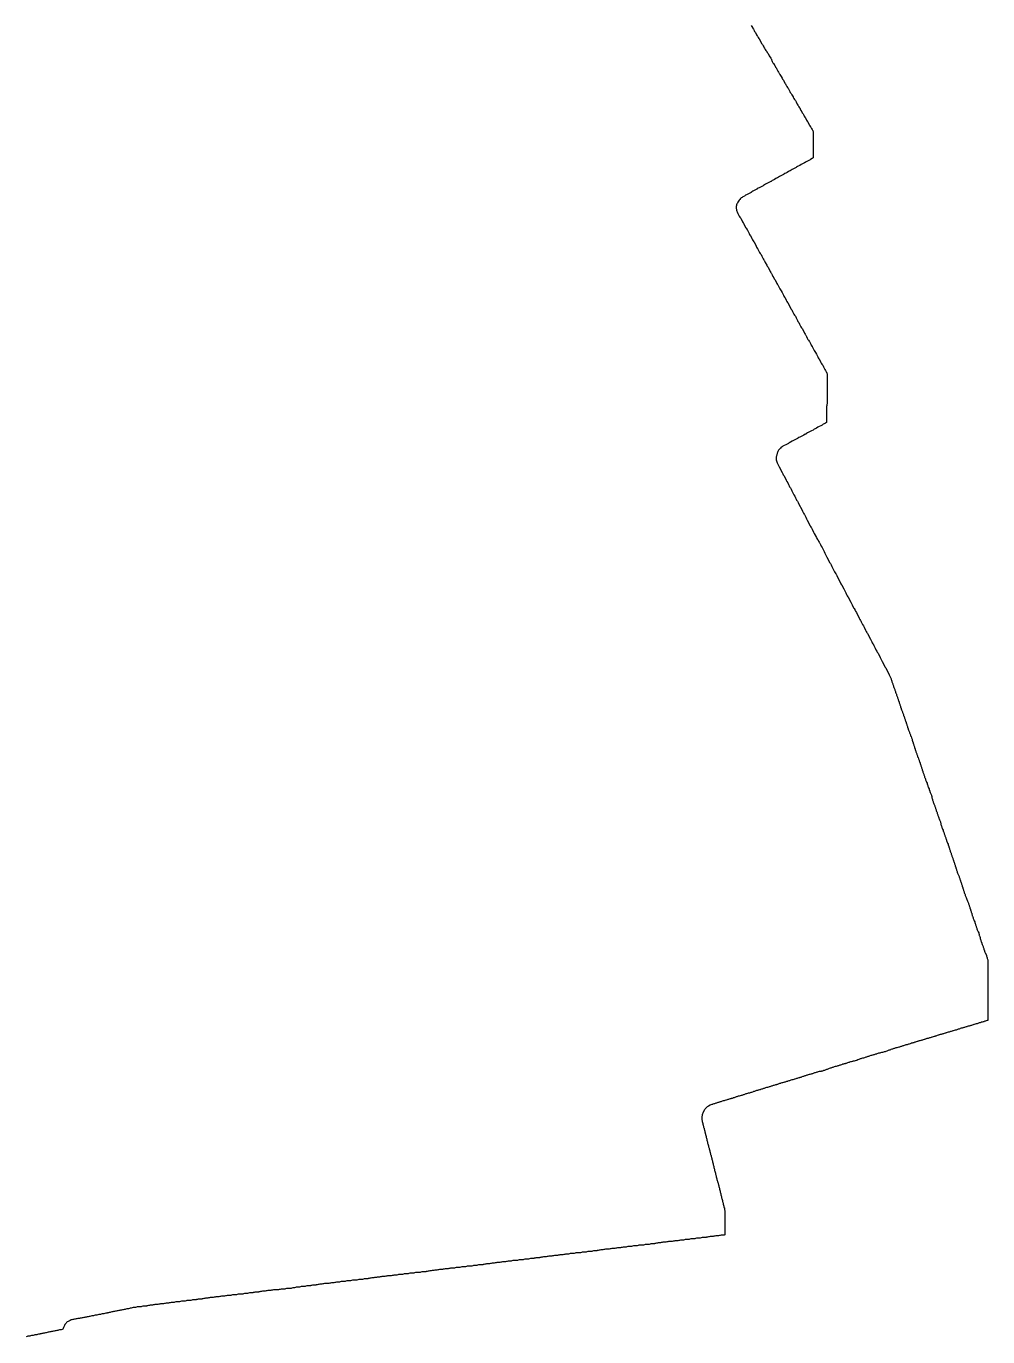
# Model space of a CAD drawing. Header units: metres. Extents: x 645448 to 751671, y 165005 to 309238.
# Drawn here: x 701949 to 751671, y 169319 to 237122 of the extents above; entities that cross this region are included whole.
import ezdxf

# ---------------------------------------------------------------- set-up
doc = ezdxf.new("R2010")
doc.units = ezdxf.units.M
doc.layers.add('alpha_boundary_shrunk', color=7, linetype='Continuous')

msp = doc.modelspace()

# ---------------------------------------------------------------- linework, layer by layer
at = {"layer": 'alpha_boundary_shrunk', "color": 1}
msp.add_lwpolyline([(739439, 237152), (739466, 237105), (739497, 237062), (739509, 237048), (739512, 237043), (739548, 236970), (739584, 236898), (739611, 236851), (739642, 236808), (739654, 236795), (739693, 236717), (739719, 236670), (739751, 236627), (739763, 236613), (739765, 236608), (739802, 236536), (739828, 236489), (739860, 236446), (739872, 236432), (739947, 236282), (739973, 236235), (740004, 236192), (740016, 236179), (740019, 236173), (740055, 236101), (740082, 236054), (740113, 236011), (740125, 235997), (740128, 235992), (740164, 235920), (740191, 235873), (740222, 235830), (740234, 235816), (740237, 235811), (740263, 235764), (740294, 235721), (740306, 235708), (740309, 235702), (740345, 235630), (740372, 235583), (740403, 235540), (740415, 235526), (740418, 235521), (740444, 235474), (740476, 235431), (740486, 235419), (740493, 235390), (740508, 235346), (740526, 235304), (740563, 235231), (740589, 235185), (740620, 235141), (740632, 235128), (740635, 235122), (740671, 235050), (740698, 235003), (740729, 234960), (740741, 234947), (740744, 234941), (740780, 234869), (740816, 234796), (740843, 234750), (740874, 234706), (740886, 234693), (740925, 234615), (740952, 234569), (740983, 234525), (740995, 234512), (741034, 234434), (741060, 234387), (741092, 234344), (741104, 234331), (741106, 234325), (741179, 234180), (741205, 234134), (741236, 234090), (741248, 234077), (741251, 234072), (741287, 233999), (741314, 233953), (741345, 233909), (741357, 233896), (741360, 233890), (741396, 233818), (741432, 233745), (741459, 233699), (741490, 233655), (741502, 233642), (741505, 233637), (741541, 233564), (741568, 233518), (741599, 233474), (741611, 233461), (741613, 233456), (741650, 233383), (741676, 233337), (741708, 233293), (741720, 233280), (741722, 233274), (741758, 233202), (741795, 233129), (741821, 233083), (741853, 233039), (741864, 233026), (741867, 233021), (741903, 232948), (741930, 232902), (741961, 232858), (741973, 232845), (742012, 232767), (742048, 232695), (742075, 232648), (742106, 232605), (742118, 232591), (742157, 232513), (742184, 232467), (742215, 232423), (742227, 232410), (742302, 232260), (742328, 232213), (742360, 232170), (742372, 232156), (742447, 232006), (742473, 231960), (742505, 231916), (742517, 231903), (742519, 231897), (742556, 231825), (742582, 231778), (742613, 231735), (742625, 231722), (742628, 231716), (742648, 231677), (742648, 230310), (742598, 230285), (742551, 230259), (742508, 230228), (742495, 230216), (742489, 230213), (742417, 230177), (742344, 230140), (742272, 230104), (742225, 230078), (742182, 230046), (742169, 230034), (742163, 230032), (742091, 229996), (742018, 229959), (741946, 229923), (741873, 229887), (741827, 229860), (741783, 229829), (741770, 229817), (741765, 229814), (741692, 229778), (741620, 229742), (741547, 229706), (741501, 229679), (741457, 229648), (741444, 229636), (741438, 229633), (741366, 229597), (741294, 229561), (741221, 229524), (741174, 229498), (741131, 229467), (741118, 229455), (741112, 229452), (741040, 229416), (740967, 229380), (740895, 229343), (740848, 229317), (740805, 229285), (740792, 229273), (740786, 229271), (740714, 229235), (740641, 229198), (740569, 229162), (740522, 229136), (740479, 229104), (740465, 229092), (740460, 229090), (740315, 229017), (740243, 228981), (740170, 228945), (740124, 228918), (740080, 228887), (740067, 228875), (740062, 228872), (739989, 228836), (739844, 228763), (739798, 228737), (739754, 228706), (739741, 228694), (739735, 228691), (739663, 228655), (739590, 228619), (739518, 228582), (739471, 228556), (739428, 228524), (739415, 228513), (739409, 228510), (739337, 228474), (739264, 228437), (739192, 228401), (739145, 228375), (739102, 228343), (739088, 228331), (739083, 228329), (739011, 228292), (738966, 228267), (738923, 228237), (738884, 228202), (738849, 228164), (738818, 228123), (738746, 228014), (738721, 227973), (738701, 227930), (738684, 227885), (738672, 227839), (738665, 227791), (738662, 227744), (738663, 227696), (738670, 227649), (738680, 227602), (738695, 227557), (738715, 227513), (738751, 227440), (738823, 227295), (738850, 227249), (738881, 227205), (738893, 227192), (738896, 227187), (738968, 227042), (738995, 226995), (739026, 226952), (739038, 226938), (739041, 226933), (739149, 226716), (739176, 226669), (739207, 226626), (739219, 226612), (739222, 226607), (739258, 226535), (739331, 226390), (739357, 226343), (739388, 226300), (739400, 226286), (739476, 226136), (739512, 226063), (739538, 226017), (739570, 225973), (739582, 225960), (739693, 225737), (739719, 225691), (739751, 225647), (739763, 225634), (739765, 225629), (739802, 225556), (739838, 225484), (739874, 225411), (739901, 225365), (739932, 225321), (739944, 225308), (739983, 225230), (740019, 225158), (740055, 225085), (740082, 225039), (740113, 224995), (740125, 224982), (740128, 224976), (740164, 224904), (740237, 224759), (740263, 224712), (740294, 224669), (740306, 224656), (740309, 224650), (740418, 224433), (740444, 224386), (740476, 224343), (740488, 224329), (740526, 224252), (740563, 224179), (740599, 224107), (740625, 224060), (740657, 224017), (740669, 224003), (740744, 223853), (740770, 223806), (740802, 223763), (740814, 223750), (740816, 223744), (740925, 223527), (740952, 223480), (740983, 223437), (740995, 223424), (741034, 223346), (741070, 223273), (741106, 223201), (741133, 223154), (741164, 223111), (741176, 223097), (741251, 222947), (741287, 222875), (741314, 222828), (741345, 222785), (741357, 222771), (741469, 222549), (741495, 222502), (741526, 222459), (741538, 222445), (741541, 222440), (741577, 222367), (741613, 222295), (741650, 222222), (741676, 222176), (741708, 222132), (741720, 222119), (741758, 222041), (741795, 221969), (741831, 221896), (741857, 221850), (741889, 221806), (741901, 221793), (741903, 221788), (741940, 221715), (742012, 221570), (742039, 221524), (742070, 221480), (742082, 221467), (742085, 221462), (742193, 221244), (742220, 221197), (742251, 221154), (742263, 221141), (742302, 221063), (742338, 220990), (742374, 220918), (742401, 220871), (742432, 220828), (742444, 220815), (742519, 220664), (742546, 220618), (742577, 220574), (742589, 220561), (742592, 220556), (742701, 220338), (742727, 220292), (742758, 220248), (742770, 220235), (742809, 220157), (742846, 220085), (742882, 220012), (742908, 219965), (742940, 219922), (742952, 219909), (743027, 219758), (743063, 219686), (743089, 219639), (743121, 219596), (743133, 219583), (743172, 219505), (743208, 219432), (743244, 219360), (743271, 219313), (743302, 219270), (743314, 219256), (743317, 219251), (743353, 219179), (743372, 219139), (743372, 217596), (743370, 217591), (743355, 217547), (743345, 217501), (743338, 217456), (743336, 217409), (743336, 216613), (743287, 216588), (743214, 216552), (743167, 216525), (743124, 216494), (743111, 216482), (743105, 216480), (743033, 216443), (742960, 216407), (742888, 216371), (742815, 216335), (742743, 216298), (742696, 216272), (742653, 216240), (742640, 216229), (742634, 216226), (742562, 216190), (742489, 216153), (742417, 216117), (742344, 216081), (742298, 216054), (742254, 216023), (742241, 216011), (742236, 216008), (742163, 215972), (742091, 215936), (742018, 215900), (741946, 215864), (741899, 215837), (741856, 215806), (741842, 215794), (741837, 215791), (741765, 215755), (741692, 215719), (741620, 215682), (741547, 215646), (741475, 215610), (741428, 215583), (741385, 215552), (741371, 215540), (741294, 215501), (741221, 215465), (741149, 215429), (741076, 215392), (741030, 215366), (740986, 215335), (740946, 215299), (740910, 215263), (740880, 215229), (740852, 215193), (740828, 215155), (740808, 215115), (740791, 215073), (740778, 215030), (740742, 214885), (740732, 214836), (740728, 214785), (740728, 214735), (740734, 214684), (740744, 214635), (740760, 214587), (740780, 214540), (740816, 214468), (740853, 214395), (740889, 214323), (741034, 214033), (741070, 213961), (741096, 213914), (741128, 213871), (741140, 213857), (741251, 213635), (741287, 213562), (741324, 213490), (741360, 213417), (741396, 213345), (741423, 213298), (741454, 213255), (741466, 213241), (741469, 213236), (741505, 213163), (741541, 213091), (741577, 213019), (741650, 212874), (741686, 212801), (741722, 212729), (741758, 212656), (741785, 212610), (741816, 212566), (741828, 212553), (741831, 212547), (741867, 212475), (741903, 212403), (742048, 212113), (742085, 212040), (742121, 211968), (742147, 211921), (742179, 211878), (742191, 211864), (742266, 211714), (742302, 211642), (742338, 211569), (742483, 211279), (742510, 211233), (742541, 211189), (742553, 211176), (742556, 211170), (742592, 211098), (742664, 210953), (742701, 210881), (742809, 210663), (742836, 210617), (742867, 210573), (742879, 210560), (742918, 210482), (742944, 210435), (742976, 210392), (742988, 210379), (742990, 210373), (743027, 210301), (743063, 210228), (743099, 210156), (743208, 209938), (743244, 209866), (743280, 209794), (743317, 209721), (743353, 209649), (743462, 209431), (743488, 209385), (743519, 209341), (743531, 209328), (743570, 209250), (743606, 209178), (743679, 209033), (743715, 208960), (743751, 208888), (743778, 208841), (743809, 208798), (743821, 208784), (743824, 208779), (743860, 208706), (744078, 208272), (744104, 208225), (744135, 208182), (744147, 208168), (744222, 208018), (744259, 207945), (744331, 207801), (744367, 207728), (744404, 207656), (744430, 207609), (744461, 207566), (744473, 207552), (744585, 207329), (744621, 207257), (744657, 207185), (744730, 207040), (744756, 206993), (744788, 206950), (744800, 206936), (744802, 206931), (744838, 206858), (744875, 206786), (745020, 206496), (745056, 206424), (745082, 206377), (745114, 206334), (745126, 206320), (745128, 206315), (745165, 206242), (745201, 206170), (745237, 206097), (745273, 206025), (745346, 205880), (745382, 205808), (745409, 205761), (745440, 205718), (745452, 205704), (745599, 205409), (745636, 205337), (745672, 205264), (745698, 205217), (745730, 205174), (745742, 205161), (745781, 205083), (745817, 205010), (745853, 204938), (745889, 204865), (745926, 204793), (745952, 204746), (745983, 204703), (745995, 204690), (746107, 204467), (746143, 204394), (746179, 204322), (746215, 204249), (746324, 204032), (746351, 203985), (746382, 203942), (746394, 203929), (746397, 203923), (746578, 203561), (746614, 203488), (746645, 203426), (746653, 203394), (746668, 203350), (746681, 203320), (746689, 203285), (746704, 203241), (746717, 203211), (746725, 203176), (746740, 203132), (746753, 203103), (746762, 203067), (746776, 203024), (746790, 202994), (746798, 202959), (746813, 202915), (746831, 202872), (746863, 202810), (746870, 202778), (746885, 202734), (746898, 202704), (746907, 202669), (746921, 202625), (746935, 202595), (746943, 202560), (746958, 202516), (746971, 202486), (746979, 202451), (746994, 202408), (747007, 202378), (747015, 202343), (747030, 202299), (747043, 202269), (747052, 202234), (747066, 202190), (747080, 202160), (747088, 202125), (747103, 202081), (747116, 202052), (747124, 202017), (747139, 201973), (747152, 201943), (747160, 201908), (747175, 201864), (747188, 201834), (747196, 201799), (747211, 201755), (747230, 201713), (747261, 201650), (747269, 201618), (747284, 201574), (747297, 201544), (747305, 201509), (747320, 201465), (747333, 201436), (747341, 201401), (747356, 201357), (747369, 201327), (747378, 201292), (747392, 201248), (747406, 201218), (747414, 201183), (747429, 201139), (747442, 201110), (747450, 201074), (747465, 201031), (747478, 201001), (747486, 200966), (747501, 200922), (747514, 200892), (747523, 200857), (747537, 200813), (747551, 200783), (747559, 200748), (747574, 200704), (747592, 200662), (747624, 200600), (747631, 200567), (747646, 200523), (747659, 200494), (747668, 200458), (747682, 200415), (747701, 200372), (747732, 200310), (747740, 200277), (747755, 200233), (747759, 200224), (747759, 200223), (747766, 200177), (747776, 200132), (747791, 200088), (747804, 200059), (747812, 200024), (747827, 199980), (747840, 199950), (747849, 199915), (747864, 199871), (747877, 199841), (747885, 199806), (747900, 199762), (747913, 199733), (747921, 199698), (747936, 199654), (747949, 199624), (747957, 199589), (747972, 199545), (747985, 199515), (747994, 199480), (748008, 199436), (748022, 199406), (748030, 199371), (748045, 199327), (748063, 199285), (748095, 199223), (748102, 199190), (748117, 199146), (748130, 199117), (748139, 199082), (748153, 199038), (748167, 199008), (748175, 198973), (748190, 198929), (748203, 198899), (748211, 198864), (748226, 198820), (748239, 198790), (748247, 198755), (748262, 198711), (748275, 198682), (748284, 198647), (748298, 198603), (748312, 198573), (748320, 198538), (748335, 198494), (748348, 198464), (748356, 198429), (748371, 198385), (748384, 198356), (748392, 198321), (748407, 198277), (748420, 198247), (748429, 198212), (748443, 198168), (748456, 198138), (748465, 198103), (748480, 198059), (748498, 198017), (748530, 197954), (748537, 197922), (748552, 197878), (748565, 197848), (748573, 197813), (748588, 197769), (748607, 197727), (748638, 197664), (748646, 197632), (748661, 197588), (748674, 197558), (748682, 197523), (748697, 197479), (748716, 197437), (748747, 197375), (748755, 197342), (748769, 197298), (748772, 197293), (748774, 197252), (748780, 197206), (748791, 197161), (748806, 197117), (748819, 197087), (748827, 197052), (748842, 197008), (748855, 196979), (748863, 196944), (748878, 196900), (748897, 196857), (748928, 196795), (748936, 196762), (748951, 196718), (748964, 196689), (748972, 196654), (748987, 196610), (749000, 196580), (749008, 196545), (749023, 196501), (749036, 196471), (749045, 196436), (749059, 196392), (749072, 196363), (749081, 196328), (749096, 196284), (749109, 196254), (749117, 196219), (749132, 196175), (749145, 196145), (749153, 196110), (749168, 196066), (749187, 196024), (749218, 195961), (749226, 195929), (749240, 195885), (749245, 195875), (749245, 195875), (749251, 195829), (749262, 195784), (749277, 195740), (749290, 195710), (749298, 195675), (749313, 195631), (749332, 195589), (749363, 195526), (749371, 195494), (749385, 195450), (749399, 195420), (749407, 195385), (749422, 195342), (749435, 195312), (749443, 195277), (749458, 195233), (749471, 195203), (749479, 195168), (749494, 195124), (749507, 195094), (749516, 195059), (749530, 195015), (749544, 194986), (749552, 194951), (749567, 194907), (749585, 194864), (749617, 194802), (749624, 194769), (749639, 194726), (749652, 194696), (749661, 194661), (749675, 194617), (749688, 194587), (749697, 194552), (749712, 194508), (749725, 194478), (749733, 194443), (749748, 194399), (749761, 194370), (749769, 194335), (749784, 194291), (749797, 194261), (749805, 194226), (749820, 194182), (749833, 194152), (749842, 194117), (749856, 194073), (749870, 194044), (749878, 194008), (749893, 193965), (749906, 193935), (749914, 193900), (749929, 193856), (749942, 193826), (749950, 193791), (749965, 193747), (749978, 193717), (749987, 193682), (750001, 193638), (750015, 193609), (750023, 193574), (750038, 193530), (750051, 193500), (750059, 193465), (750074, 193421), (750087, 193391), (750095, 193356), (750110, 193312), (750129, 193270), (750160, 193207), (750168, 193175), (750183, 193131), (750196, 193101), (750204, 193066), (750219, 193022), (750232, 192993), (750240, 192958), (750255, 192914), (750268, 192884), (750277, 192849), (750291, 192805), (750305, 192775), (750313, 192740), (750328, 192696), (750341, 192667), (750349, 192632), (750364, 192588), (750377, 192558), (750385, 192523), (750400, 192479), (750413, 192449), (750421, 192414), (750436, 192370), (750449, 192340), (750458, 192305), (750473, 192261), (750486, 192232), (750494, 192197), (750509, 192153), (750522, 192123), (750530, 192088), (750545, 192044), (750564, 192002), (750595, 191939), (750603, 191907), (750617, 191863), (750636, 191821), (750668, 191758), (750675, 191726), (750690, 191682), (750703, 191652), (750711, 191617), (750726, 191573), (750739, 191543), (750748, 191508), (750762, 191464), (750776, 191435), (750784, 191399), (750799, 191356), (750812, 191326), (750820, 191291), (750835, 191247), (750839, 191237), (750839, 191237), (750846, 191191), (750856, 191146), (750871, 191102), (750884, 191072), (750893, 191037), (750907, 190993), (750921, 190963), (750929, 190928), (750944, 190885), (750962, 190842), (750994, 190780), (751001, 190747), (751016, 190703), (751029, 190674), (751037, 190639), (751052, 190595), (751065, 190565), (751074, 190530), (751089, 190486), (751102, 190456), (751110, 190421), (751125, 190377), (751144, 190335), (751180, 190262), (751202, 190217), (751208, 190176), (751219, 190131), (751233, 190087), (751247, 190058), (751255, 190023), (751270, 189979), (751274, 189969), (751274, 189969), (751281, 189923), (751291, 189878), (751306, 189834), (751319, 189804), (751327, 189769), (751342, 189725), (751355, 189695), (751364, 189660), (751378, 189616), (751397, 189574), (751428, 189511), (751436, 189479), (751451, 189435), (751464, 189405), (751472, 189370), (751487, 189326), (751500, 189297), (751509, 189262), (751523, 189218), (751542, 189175), (751601, 189058), (751607, 189017), (751617, 188972), (751632, 188928), (751645, 188898), (751654, 188863), (751668, 188819), (751671, 188814), (751671, 185685), (751670, 185685), (751635, 185676), (751591, 185662), (751561, 185648), (751526, 185640), (751482, 185625), (751472, 185621), (751472, 185621), (751426, 185614), (751381, 185604), (751337, 185589), (751307, 185576), (751272, 185568), (751228, 185553), (751199, 185540), (751164, 185531), (751120, 185517), (751110, 185512), (751110, 185512), (751064, 185506), (751019, 185495), (750975, 185480), (750945, 185467), (750910, 185459), (750866, 185444), (750836, 185431), (750801, 185423), (750757, 185408), (750747, 185403), (750747, 185403), (750701, 185397), (750656, 185386), (750612, 185372), (750583, 185358), (750548, 185350), (750504, 185335), (750474, 185322), (750439, 185314), (750395, 185299), (750385, 185295), (750385, 185295), (750339, 185288), (750294, 185278), (750250, 185263), (750220, 185250), (750185, 185241), (750141, 185227), (750112, 185213), (750076, 185205), (750033, 185190), (750023, 185186), (750023, 185186), (749977, 185180), (749932, 185169), (749888, 185154), (749858, 185141), (749823, 185133), (749779, 185118), (749749, 185105), (749714, 185097), (749670, 185082), (749660, 185077), (749660, 185077), (749614, 185071), (749569, 185060), (749525, 185046), (749496, 185032), (749460, 185024), (749417, 185009), (749387, 184996), (749352, 184988), (749308, 184973), (749298, 184969), (749298, 184969), (749252, 184962), (749207, 184952), (749163, 184937), (749133, 184924), (749098, 184915), (749054, 184901), (749024, 184887), (748989, 184879), (748945, 184864), (748936, 184860), (748935, 184860), (748890, 184854), (748844, 184843), (748801, 184828), (748771, 184815), (748736, 184807), (748692, 184792), (748662, 184779), (748627, 184770), (748583, 184756), (748573, 184751), (748573, 184751), (748527, 184745), (748482, 184734), (748438, 184719), (748408, 184706), (748373, 184698), (748329, 184683), (748300, 184670), (748265, 184662), (748221, 184647), (748211, 184643), (748211, 184643), (748165, 184636), (748120, 184625), (748076, 184611), (748046, 184597), (748011, 184589), (747967, 184574), (747937, 184561), (747902, 184553), (747858, 184538), (747849, 184534), (747848, 184534), (747802, 184527), (747757, 184517), (747713, 184502), (747684, 184489), (747649, 184481), (747605, 184466), (747575, 184453), (747540, 184444), (747496, 184429), (747486, 184425), (747486, 184425), (747440, 184419), (747395, 184408), (747351, 184393), (747321, 184380), (747286, 184372), (747242, 184357), (747213, 184344), (747178, 184336), (747134, 184321), (747104, 184308), (747069, 184299), (747025, 184285), (747015, 184280), (747015, 184280), (746969, 184274), (746924, 184263), (746880, 184248), (746850, 184235), (746815, 184227), (746771, 184212), (746742, 184199), (746707, 184191), (746663, 184176), (746633, 184163), (746598, 184154), (746554, 184140), (746524, 184126), (746489, 184118), (746445, 184103), (746403, 184085), (746358, 184062), (746317, 184056), (746272, 184046), (746228, 184031), (746218, 184027), (746218, 184027), (746172, 184020), (746127, 184009), (746083, 183995), (746073, 183990), (746073, 183990), (746027, 183984), (745982, 183973), (745938, 183958), (745908, 183945), (745873, 183937), (745829, 183922), (745799, 183909), (745764, 183901), (745720, 183886), (745711, 183882), (745710, 183882), (745665, 183875), (745619, 183864), (745576, 183850), (745546, 183837), (745511, 183828), (745467, 183813), (745437, 183800), (745402, 183792), (745358, 183777), (745328, 183764), (745293, 183756), (745249, 183741), (745240, 183737), (745239, 183737), (745193, 183730), (745148, 183720), (745104, 183705), (745075, 183692), (745040, 183683), (744996, 183669), (744953, 183650), (744891, 183618), (744858, 183611), (744815, 183596), (744805, 183592), (744805, 183592), (744759, 183585), (744714, 183575), (744670, 183560), (744660, 183555), (744660, 183555), (744614, 183549), (744569, 183538), (744525, 183524), (744495, 183510), (744460, 183502), (744416, 183487), (744386, 183474), (744351, 183466), (744307, 183451), (744297, 183447), (744297, 183447), (744251, 183440), (744206, 183430), (744162, 183415), (744133, 183402), (744098, 183393), (744054, 183379), (744024, 183365), (743989, 183357), (743945, 183342), (743915, 183329), (743880, 183321), (743836, 183306), (743826, 183302), (743826, 183302), (743780, 183295), (743735, 183285), (743691, 183270), (743662, 183257), (743626, 183248), (743583, 183234), (743553, 183221), (743518, 183212), (743474, 183197), (743431, 183179), (743369, 183147), (743337, 183140), (743293, 183125), (743263, 183112), (743228, 183104), (743184, 183089), (743154, 183076), (743119, 183067), (743075, 183053), (743070, 183050), (743039, 183050), (742993, 183048), (742947, 183042), (742902, 183031), (742858, 183016), (742828, 183003), (742793, 182995), (742749, 182980), (742719, 182967), (742684, 182959), (742640, 182944), (742611, 182931), (742576, 182922), (742532, 182908), (742522, 182903), (742522, 182903), (742476, 182897), (742431, 182886), (742387, 182871), (742357, 182858), (742322, 182850), (742278, 182835), (742248, 182822), (742213, 182814), (742169, 182799), (742140, 182786), (742105, 182777), (742061, 182763), (742031, 182749), (741996, 182741), (741952, 182726), (741942, 182722), (741942, 182722), (741896, 182716), (741851, 182705), (741807, 182690), (741777, 182677), (741742, 182669), (741698, 182654), (741669, 182641), (741634, 182632), (741590, 182618), (741580, 182613), (741580, 182613), (741534, 182607), (741489, 182596), (741445, 182581), (741415, 182568), (741380, 182560), (741336, 182545), (741306, 182532), (741271, 182524), (741227, 182509), (741197, 182496), (741162, 182488), (741119, 182473), (741109, 182468), (741108, 182468), (741063, 182462), (741017, 182451), (740974, 182437), (740944, 182423), (740909, 182415), (740865, 182400), (740835, 182387), (740800, 182379), (740756, 182364), (740746, 182360), (740746, 182360), (740700, 182353), (740655, 182343), (740611, 182328), (740581, 182315), (740546, 182306), (740502, 182292), (740473, 182278), (740438, 182270), (740394, 182255), (740364, 182242), (740329, 182234), (740285, 182219), (740275, 182215), (740275, 182215), (740229, 182208), (740184, 182198), (740140, 182183), (740110, 182170), (740075, 182161), (740031, 182147), (740002, 182133), (739967, 182125), (739923, 182110), (739893, 182097), (739858, 182089), (739814, 182074), (739804, 182070), (739804, 182070), (739758, 182063), (739713, 182053), (739669, 182038), (739639, 182025), (739604, 182016), (739560, 182002), (739531, 181988), (739496, 181980), (739452, 181965), (739422, 181952), (739387, 181944), (739343, 181929), (739333, 181925), (739333, 181925), (739287, 181918), (739242, 181908), (739198, 181893), (739168, 181880), (739133, 181872), (739089, 181857), (739060, 181844), (739025, 181835), (738981, 181821), (738951, 181807), (738916, 181799), (738872, 181784), (738862, 181780), (738862, 181780), (738816, 181773), (738771, 181763), (738727, 181748), (738697, 181735), (738662, 181727), (738618, 181712), (738588, 181699), (738553, 181690), (738510, 181676), (738480, 181662), (738445, 181654), (738401, 181639), (738391, 181635), (738391, 181635), (738345, 181629), (738300, 181618), (738256, 181603), (738226, 181590), (738191, 181582), (738147, 181567), (738117, 181554), (738082, 181545), (738038, 181531), (738029, 181526), (738028, 181526), (737983, 181520), (737937, 181509), (737894, 181494), (737864, 181481), (737829, 181473), (737785, 181458), (737755, 181445), (737720, 181437), (737676, 181422), (737646, 181409), (737611, 181400), (737567, 181386), (737538, 181372), (737503, 181364), (737459, 181349), (737429, 181336), (737394, 181328), (737350, 181313), (737308, 181294), (737235, 181258), (737195, 181236), (737157, 181210), (737122, 181180), (737089, 181148), (737060, 181113), (737034, 181075), (737012, 181035), (736939, 180890), (736920, 180847), (736905, 180803), (736895, 180758), (736888, 180712), (736886, 180666), (736886, 180594), (736888, 180547), (736895, 180501), (736905, 180456), (736920, 180412), (736925, 180402), (736925, 180402), (736931, 180356), (736942, 180311), (736956, 180267), (736961, 180258), (736961, 180257), (736967, 180211), (736978, 180166), (736993, 180122), (736997, 180113), (736997, 180112), (737004, 180067), (737014, 180021), (737029, 179977), (737033, 179968), (737033, 179967), (737040, 179922), (737050, 179876), (737065, 179833), (737070, 179823), (737070, 179823), (737076, 179777), (737087, 179732), (737101, 179688), (737106, 179678), (737106, 179678), (737112, 179632), (737123, 179587), (737138, 179543), (737142, 179533), (737142, 179533), (737148, 179487), (737159, 179442), (737174, 179398), (737178, 179388), (737178, 179388), (737185, 179342), (737195, 179297), (737210, 179253), (737215, 179243), (737215, 179243), (737221, 179197), (737232, 179152), (737246, 179108), (737260, 179078), (737268, 179043), (737283, 178999), (737287, 178989), (737287, 178989), (737293, 178943), (737304, 178898), (737319, 178854), (737323, 178844), (737323, 178844), (737330, 178798), (737340, 178753), (737355, 178709), (737359, 178699), (737359, 178699), (737366, 178653), (737377, 178608), (737391, 178564), (737396, 178554), (737396, 178554), (737402, 178508), (737413, 178463), (737428, 178419), (737432, 178409), (737432, 178409), (737438, 178363), (737449, 178318), (737464, 178274), (737468, 178265), (737468, 178264), (737475, 178218), (737485, 178173), (737500, 178129), (737504, 178120), (737504, 178119), (737511, 178074), (737521, 178028), (737536, 177985), (737541, 177975), (737541, 177975), (737547, 177929), (737558, 177883), (737573, 177840), (737577, 177830), (737577, 177830), (737583, 177784), (737594, 177739), (737609, 177695), (737613, 177685), (737613, 177685), (737620, 177639), (737630, 177594), (737645, 177550), (737649, 177540), (737649, 177540), (737656, 177494), (737666, 177449), (737681, 177405), (737694, 177375), (737703, 177340), (737717, 177296), (737722, 177286), (737722, 177286), (737728, 177240), (737739, 177195), (737754, 177151), (737758, 177141), (737758, 177141), (737764, 177095), (737775, 177050), (737790, 177006), (737794, 176996), (737794, 176996), (737801, 176950), (737811, 176905), (737826, 176861), (737831, 176851), (737831, 176851), (737837, 176805), (737848, 176760), (737862, 176716), (737867, 176706), (737867, 176706), (737873, 176660), (737884, 176615), (737899, 176571), (737903, 176561), (737903, 176561), (737909, 176515), (737920, 176470), (737935, 176426), (737939, 176416), (737939, 176416), (737946, 176370), (737956, 176325), (737971, 176281), (737975, 176272), (737975, 176271), (737982, 176226), (737993, 176180), (738007, 176136), (738012, 176127), (738012, 176126), (738018, 176081), (738029, 176035), (738044, 175992), (738048, 175982), (738048, 175982), (738054, 175936), (738065, 175891), (738080, 175847), (738082, 175842), (738082, 174588), (738038, 174573), (738033, 174571), (737930, 174571), (737883, 174569), (737838, 174563), (737792, 174552), (737749, 174537), (737744, 174535), (737604, 174535), (737557, 174533), (737511, 174526), (737466, 174516), (737422, 174501), (737417, 174499), (737314, 174499), (737267, 174496), (737222, 174490), (737176, 174479), (737133, 174465), (737128, 174462), (736988, 174462), (736941, 174460), (736895, 174454), (736850, 174443), (736806, 174428), (736801, 174426), (736698, 174426), (736651, 174424), (736606, 174418), (736560, 174407), (736517, 174392), (736512, 174390), (736408, 174390), (736362, 174388), (736316, 174381), (736271, 174371), (736227, 174356), (736222, 174354), (736118, 174354), (736072, 174352), (736026, 174345), (735981, 174334), (735937, 174320), (735932, 174317), (735828, 174317), (735782, 174315), (735736, 174309), (735691, 174298), (735647, 174283), (735642, 174281), (735538, 174281), (735492, 174279), (735446, 174273), (735401, 174262), (735357, 174247), (735352, 174245), (735212, 174245), (735166, 174243), (735120, 174236), (735075, 174226), (735031, 174211), (735026, 174209), (734922, 174209), (734876, 174207), (734830, 174200), (734785, 174190), (734741, 174175), (734736, 174172), (734632, 174172), (734586, 174170), (734540, 174164), (734495, 174153), (734451, 174138), (734446, 174136), (734342, 174136), (734296, 174134), (734250, 174128), (734205, 174117), (734161, 174102), (734156, 174100), (734053, 174100), (734006, 174098), (733960, 174091), (733915, 174081), (733871, 174066), (733866, 174064), (733726, 174064), (733680, 174062), (733634, 174055), (733589, 174045), (733545, 174030), (733540, 174028), (733437, 174028), (733390, 174025), (733344, 174019), (733299, 174008), (733255, 173994), (733250, 173991), (733147, 173991), (733100, 173989), (733054, 173983), (733009, 173972), (732965, 173957), (732960, 173955), (732857, 173955), (732810, 173953), (732765, 173946), (732719, 173936), (732676, 173921), (732670, 173919), (732567, 173919), (732521, 173917), (732475, 173910), (732430, 173900), (732386, 173885), (732381, 173883), (732277, 173883), (732231, 173880), (732185, 173874), (732140, 173863), (732096, 173849), (732091, 173846), (731951, 173846), (731905, 173844), (731859, 173838), (731814, 173827), (731770, 173812), (731765, 173810), (731661, 173810), (731615, 173808), (731569, 173802), (731524, 173791), (731480, 173776), (731475, 173774), (731371, 173774), (731325, 173772), (731279, 173765), (731234, 173755), (731190, 173740), (731185, 173738), (731081, 173738), (731035, 173736), (730989, 173729), (730944, 173718), (730900, 173704), (730895, 173701), (730791, 173701), (730745, 173699), (730699, 173693), (730654, 173682), (730610, 173667), (730605, 173665), (730465, 173665), (730419, 173663), (730373, 173657), (730328, 173646), (730284, 173631), (730279, 173629), (730175, 173629), (730129, 173627), (730083, 173620), (730038, 173610), (729994, 173595), (729989, 173593), (729885, 173593), (729839, 173591), (729793, 173584), (729748, 173573), (729704, 173559), (729699, 173556), (729596, 173556), (729549, 173554), (729503, 173548), (729458, 173537), (729414, 173522), (729409, 173520), (729306, 173520), (729259, 173518), (729213, 173512), (729168, 173501), (729124, 173486), (729119, 173484), (729016, 173484), (728969, 173482), (728924, 173475), (728878, 173465), (728835, 173450), (728829, 173448), (728690, 173448), (728643, 173446), (728597, 173439), (728552, 173429), (728508, 173414), (728503, 173412), (728400, 173412), (728353, 173409), (728308, 173403), (728262, 173392), (728219, 173378), (728213, 173375), (728110, 173375), (728064, 173373), (728018, 173367), (727973, 173356), (727929, 173341), (727924, 173339), (727820, 173339), (727774, 173337), (727728, 173330), (727683, 173320), (727639, 173305), (727634, 173303), (727530, 173303), (727484, 173301), (727438, 173294), (727393, 173284), (727349, 173269), (727344, 173267), (727204, 173267), (727158, 173264), (727112, 173258), (727067, 173247), (727023, 173233), (727018, 173230), (726914, 173230), (726868, 173228), (726822, 173222), (726777, 173211), (726733, 173196), (726728, 173194), (726624, 173194), (726578, 173192), (726532, 173186), (726487, 173175), (726443, 173160), (726438, 173158), (726334, 173158), (726288, 173156), (726242, 173149), (726197, 173139), (726153, 173124), (726148, 173122), (726044, 173122), (725998, 173119), (725952, 173113), (725907, 173102), (725863, 173088), (725858, 173085), (725755, 173085), (725708, 173083), (725662, 173077), (725617, 173066), (725573, 173051), (725568, 173049), (725428, 173049), (725382, 173047), (725336, 173041), (725291, 173030), (725247, 173015), (725242, 173013), (725175, 173013), (725128, 173011), (725083, 173004), (725037, 172994), (724994, 172979), (724988, 172977), (724849, 172977), (724802, 172975), (724756, 172968), (724711, 172957), (724667, 172943), (724662, 172940), (724559, 172940), (724512, 172938), (724467, 172932), (724421, 172921), (724378, 172906), (724372, 172904), (724269, 172904), (724223, 172902), (724177, 172896), (724132, 172885), (724088, 172870), (724083, 172868), (723943, 172868), (723896, 172866), (723851, 172859), (723805, 172849), (723761, 172834), (723756, 172832), (723653, 172832), (723607, 172830), (723561, 172823), (723516, 172813), (723472, 172798), (723467, 172796), (723363, 172796), (723317, 172793), (723271, 172787), (723226, 172776), (723182, 172762), (723177, 172759), (723073, 172759), (723027, 172757), (722981, 172751), (722936, 172740), (722892, 172725), (722887, 172723), (722819, 172723), (722773, 172721), (722727, 172714), (722682, 172704), (722638, 172689), (722633, 172687), (722493, 172687), (722447, 172685), (722401, 172678), (722356, 172668), (722312, 172653), (722307, 172651), (722167, 172651), (722121, 172648), (722075, 172642), (722030, 172631), (721986, 172617), (721981, 172614), (721877, 172614), (721831, 172612), (721785, 172606), (721740, 172595), (721696, 172580), (721691, 172578), (721587, 172578), (721541, 172576), (721495, 172570), (721450, 172559), (721406, 172544), (721401, 172542), (721298, 172542), (721251, 172540), (721205, 172533), (721160, 172523), (721116, 172508), (721111, 172506), (721008, 172506), (720961, 172503), (720915, 172497), (720870, 172486), (720826, 172472), (720821, 172469), (720681, 172469), (720635, 172467), (720589, 172461), (720544, 172450), (720500, 172435), (720495, 172433), (720392, 172433), (720345, 172431), (720299, 172425), (720254, 172414), (720210, 172399), (720205, 172397), (720102, 172397), (720055, 172395), (720010, 172388), (719964, 172378), (719920, 172363), (719915, 172361), (719812, 172361), (719766, 172359), (719720, 172352), (719675, 172341), (719631, 172327), (719626, 172324), (719522, 172324), (719476, 172322), (719430, 172316), (719385, 172305), (719341, 172290), (719336, 172288), (719232, 172288), (719186, 172286), (719140, 172280), (719095, 172269), (719051, 172254), (719046, 172252), (718906, 172252), (718860, 172250), (718814, 172243), (718769, 172233), (718725, 172218), (718720, 172216), (718616, 172216), (718570, 172214), (718524, 172207), (718479, 172197), (718435, 172182), (718430, 172180), (718326, 172180), (718280, 172177), (718234, 172171), (718189, 172160), (718145, 172146), (718140, 172143), (718036, 172143), (717990, 172141), (717944, 172135), (717899, 172124), (717855, 172109), (717850, 172107), (717783, 172107), (717736, 172105), (717690, 172098), (717645, 172088), (717601, 172073), (717596, 172071), (717420, 172071), (717374, 172069), (717328, 172062), (717283, 172052), (717239, 172037), (717234, 172035), (717130, 172035), (717084, 172032), (717038, 172026), (716993, 172015), (716949, 172001), (716944, 171998), (716840, 171998), (716794, 171996), (716748, 171990), (716703, 171979), (716659, 171964), (716654, 171962), (716551, 171962), (716504, 171960), (716458, 171954), (716413, 171943), (716369, 171928), (716364, 171926), (716261, 171926), (716214, 171924), (716169, 171917), (716123, 171907), (716079, 171892), (716074, 171890), (716007, 171890), (715961, 171887), (715915, 171881), (715870, 171870), (715826, 171856), (715820, 171853), (715780, 171851), (715734, 171845), (715689, 171834), (715645, 171819), (715640, 171817), (715500, 171817), (715453, 171815), (715408, 171809), (715362, 171798), (715319, 171783), (715313, 171781), (715174, 171781), (715127, 171779), (715081, 171772), (715036, 171762), (714992, 171747), (714987, 171745), (714775, 171745), (714729, 171743), (714683, 171736), (714638, 171725), (714594, 171711), (714589, 171708), (714485, 171708), (714439, 171706), (714393, 171700), (714348, 171689), (714304, 171674), (714299, 171672), (714159, 171672), (714113, 171670), (714067, 171664), (714022, 171653), (713978, 171638), (713973, 171636), (713869, 171636), (713823, 171634), (713777, 171627), (713732, 171617), (713688, 171602), (713683, 171600), (713579, 171600), (713533, 171598), (713487, 171591), (713442, 171581), (713398, 171566), (713393, 171563), (713326, 171563), (713279, 171561), (713233, 171555), (713188, 171544), (713144, 171529), (713139, 171527), (712999, 171527), (712953, 171525), (712907, 171519), (712862, 171508), (712818, 171493), (712813, 171491), (712710, 171491), (712663, 171489), (712617, 171482), (712572, 171472), (712528, 171457), (712523, 171455), (712383, 171455), (712337, 171453), (712291, 171446), (712246, 171436), (712202, 171421), (712197, 171419), (712094, 171419), (712047, 171416), (712001, 171410), (711956, 171399), (711912, 171385), (711907, 171382), (711804, 171382), (711757, 171380), (711711, 171374), (711666, 171363), (711622, 171348), (711617, 171346), (711514, 171346), (711467, 171344), (711422, 171338), (711376, 171327), (711333, 171312), (711328, 171310), (711224, 171310), (711178, 171308), (711132, 171301), (711087, 171291), (711043, 171276), (711038, 171274), (710934, 171274), (710888, 171271), (710842, 171265), (710797, 171254), (710753, 171240), (710748, 171237), (710644, 171237), (710598, 171235), (710552, 171229), (710507, 171218), (710463, 171203), (710458, 171201), (710354, 171201), (710308, 171199), (710262, 171193), (710217, 171182), (710173, 171167), (710168, 171165), (710064, 171165), (710018, 171163), (709972, 171156), (709927, 171146), (709883, 171131), (709878, 171129), (709774, 171129), (709728, 171127), (709682, 171120), (709637, 171109), (709593, 171095), (709588, 171092), (709485, 171092), (709438, 171090), (709392, 171084), (709347, 171073), (709303, 171058), (709298, 171056), (709231, 171056), (709185, 171054), (709139, 171048), (709094, 171037), (709050, 171022), (709045, 171020), (708941, 171020), (708895, 171018), (708849, 171011), (708804, 171001), (708760, 170986), (708755, 170984), (708651, 170984), (708605, 170982), (708559, 170975), (708514, 170965), (708470, 170950), (708465, 170947), (708361, 170947), (708315, 170945), (708269, 170939), (708224, 170928), (708180, 170913), (708175, 170911), (708071, 170911), (708025, 170909), (707979, 170903), (707934, 170892), (707890, 170877), (707885, 170875), (707781, 170875), (707735, 170873), (707689, 170866), (707644, 170856), (707600, 170841), (707595, 170839), (707564, 170839), (707518, 170837), (707472, 170830), (707427, 170820), (707383, 170805), (707373, 170800), (707373, 170800), (707327, 170794), (707282, 170783), (707238, 170769), (707232, 170766), (707192, 170764), (707146, 170758), (707101, 170747), (707057, 170732), (707051, 170730), (707010, 170728), (706965, 170721), (706919, 170711), (706876, 170696), (706870, 170694), (706829, 170692), (706783, 170685), (706738, 170675), (706694, 170660), (706689, 170657), (706648, 170655), (706602, 170649), (706557, 170638), (706513, 170624), (706508, 170621), (706467, 170619), (706421, 170613), (706376, 170602), (706332, 170587), (706326, 170585), (706286, 170583), (706240, 170577), (706195, 170566), (706151, 170551), (706145, 170549), (706105, 170547), (706059, 170540), (706014, 170530), (705970, 170515), (705964, 170512), (705923, 170511), (705878, 170504), (705832, 170493), (705788, 170479), (705783, 170476), (705742, 170474), (705696, 170468), (705651, 170457), (705607, 170442), (705602, 170440), (705561, 170438), (705515, 170432), (705470, 170421), (705426, 170406), (705420, 170404), (705380, 170402), (705334, 170395), (705289, 170385), (705245, 170370), (705239, 170367), (705199, 170366), (705153, 170359), (705108, 170348), (705064, 170334), (705058, 170331), (705018, 170329), (704972, 170323), (704926, 170312), (704883, 170297), (704877, 170295), (704836, 170293), (704790, 170287), (704745, 170276), (704701, 170261), (704696, 170259), (704665, 170259), (704619, 170257), (704573, 170250), (704528, 170240), (704484, 170225), (704479, 170223), (704448, 170223), (704401, 170221), (704356, 170214), (704310, 170204), (704267, 170189), (704224, 170170), (704152, 170134), (704112, 170111), (704074, 170085), (704038, 170056), (704006, 170023), (703977, 169988), (703951, 169950), (703928, 169910), (703892, 169838), (703873, 169795), (703858, 169751), (703848, 169707), (703803, 169696), (703759, 169681), (703754, 169679), (703713, 169677), (703667, 169671), (703622, 169660), (703578, 169645), (703572, 169643), (703532, 169641), (703486, 169634), (703441, 169624), (703397, 169609), (703391, 169606), (703351, 169605), (703305, 169598), (703260, 169588), (703216, 169573), (703210, 169570), (703169, 169568), (703124, 169562), (703078, 169551), (703035, 169537), (703029, 169534), (702988, 169532), (702942, 169526), (702897, 169515), (702853, 169500), (702848, 169498), (702807, 169496), (702761, 169489), (702716, 169479), (702672, 169464), (702667, 169462), (702626, 169460), (702580, 169453), (702535, 169443), (702491, 169428), (702485, 169425), (702445, 169423), (702399, 169417), (702354, 169406), (702310, 169392), (702304, 169389), (702264, 169387), (702218, 169381), (702173, 169370), (702129, 169355), (702123, 169353), (702082, 169351), (702036, 169345), (701991, 169334), (701947, 169319)], dxfattribs=at)

doc.saveas('drawing.dxf')
